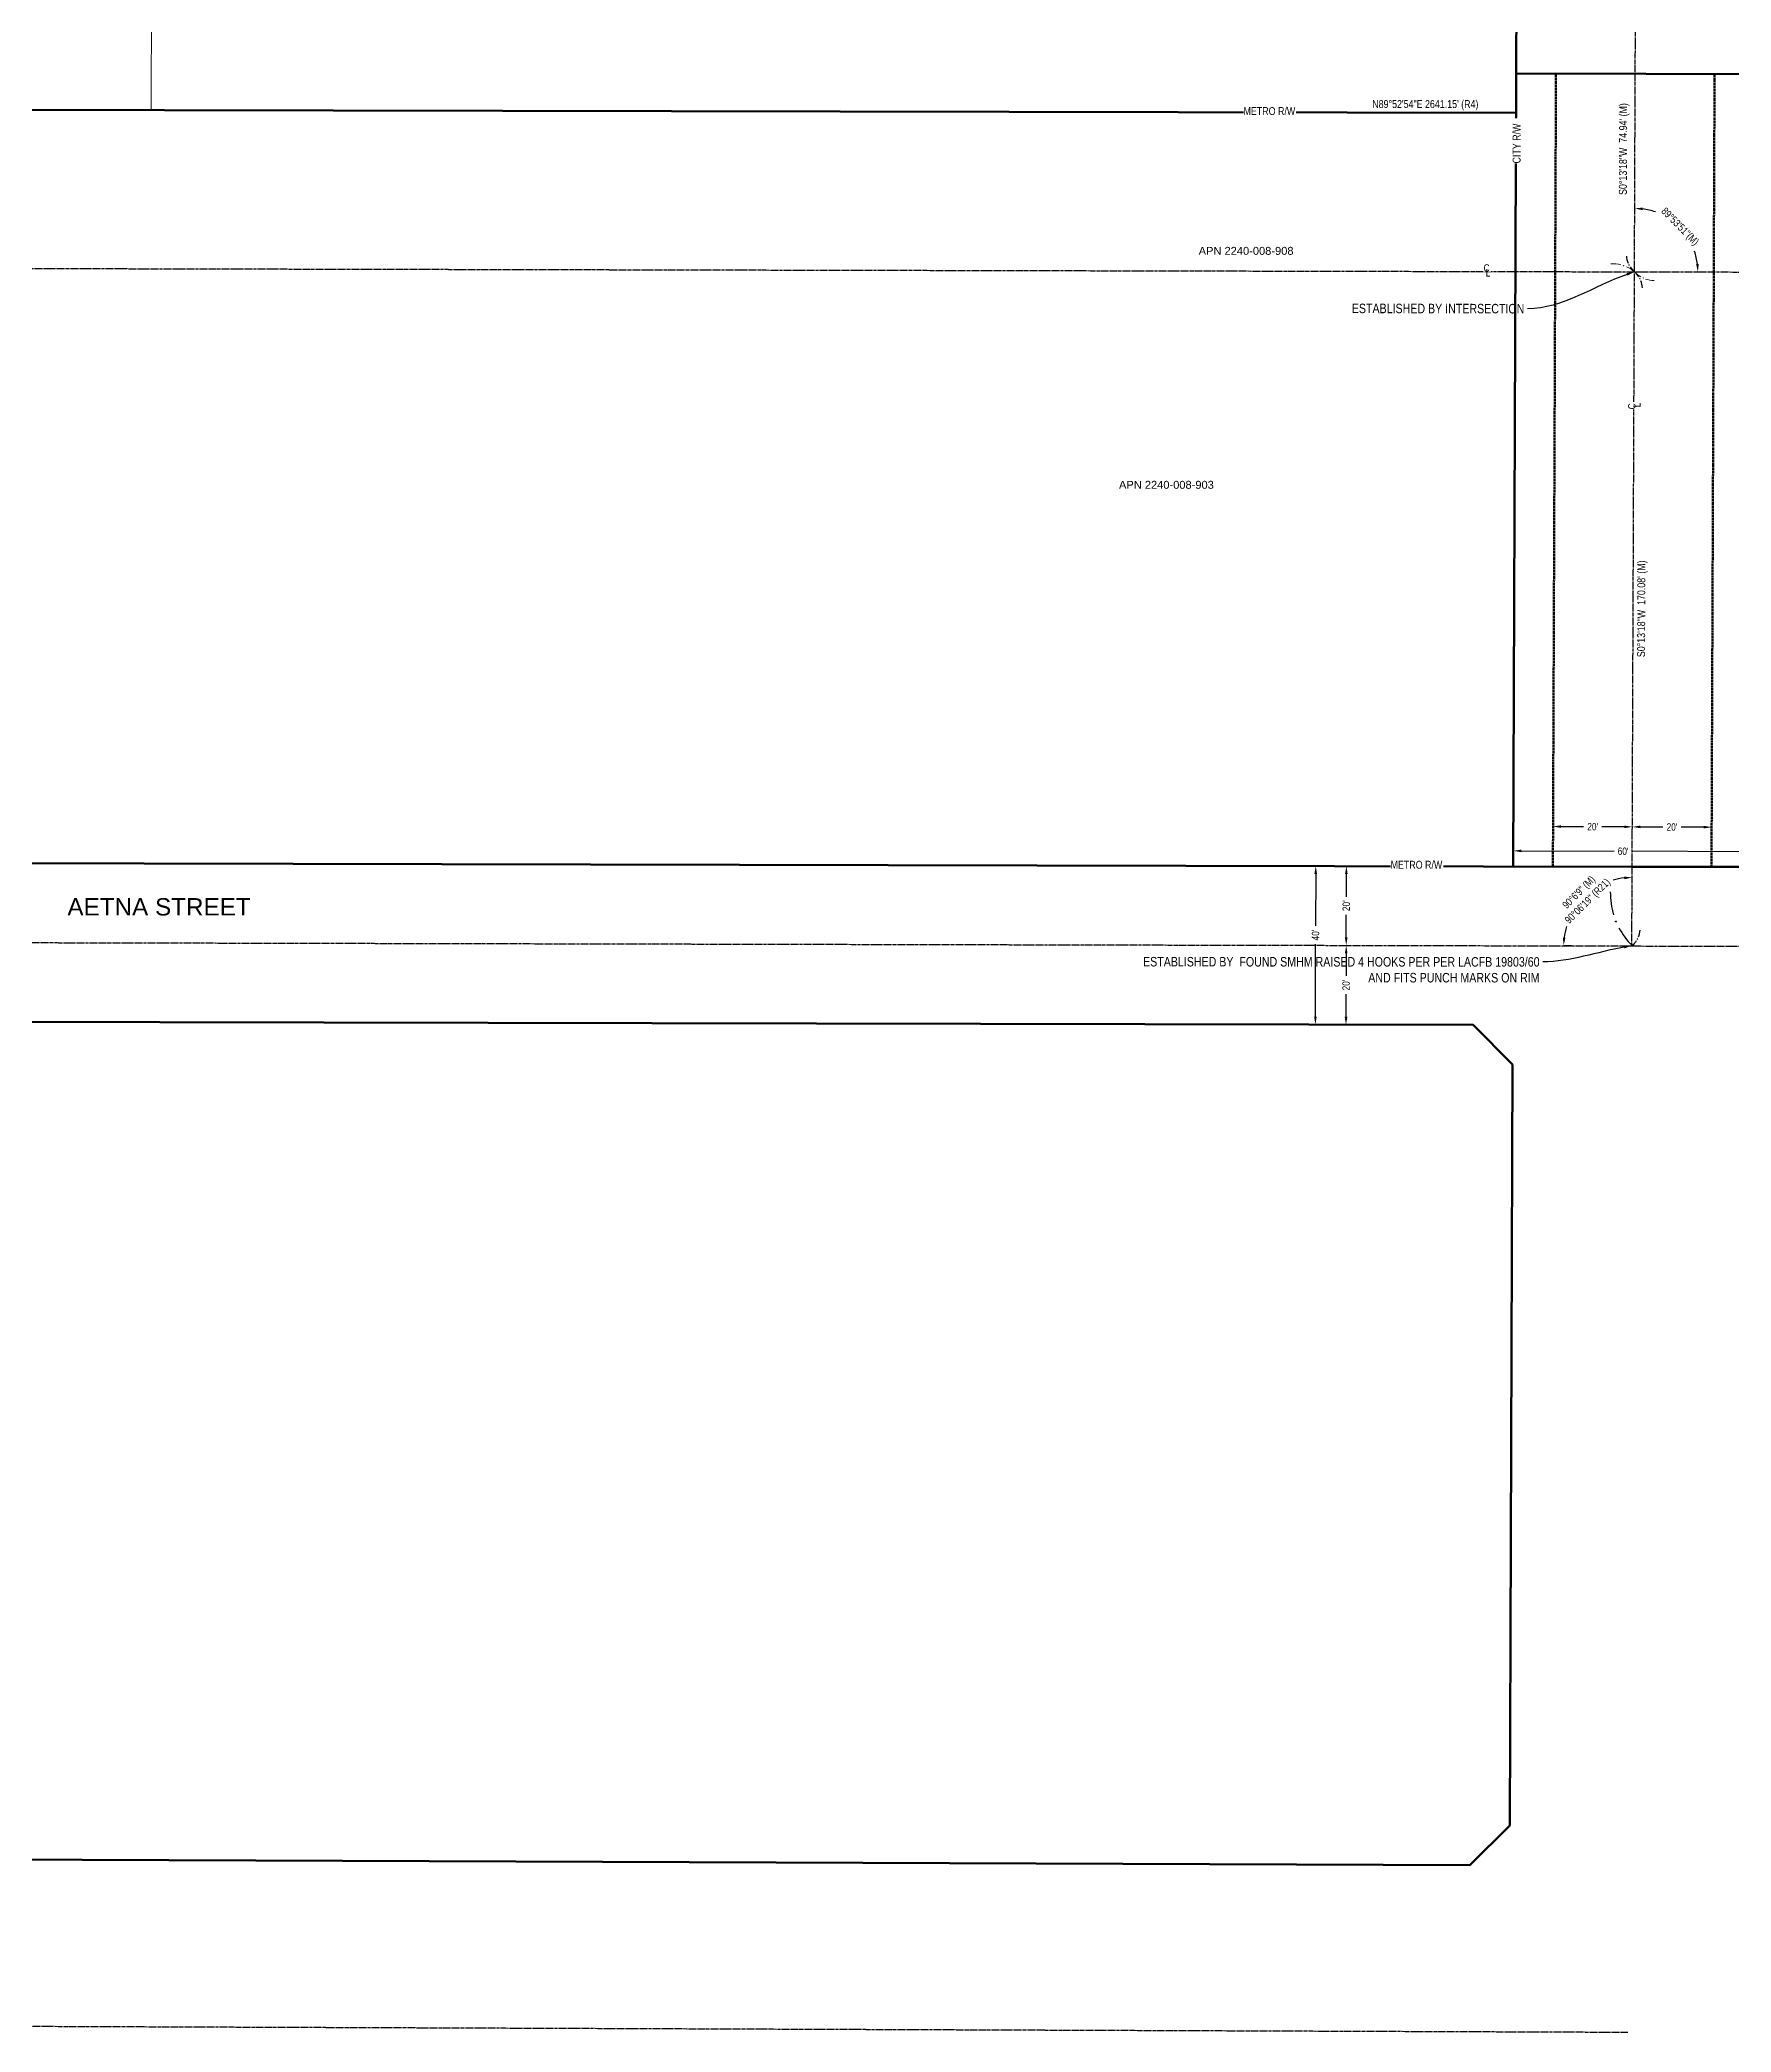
# Model space of a CAD drawing. Header units: feet. Extents: x 6396409 to 6445695, y 1882632 to 1891679.
# Drawn here: x 6426873 to 6427299, y 1887966 to 1888469 of the extents above; entities that cross this region are included whole.
import ezdxf
from ezdxf import colors
from ezdxf.entities.mleader import LeaderData, LeaderLine
from ezdxf.math import Vec2, Vec3

# ---------------------------------------------------------------- set-up
doc = ezdxf.new("R2010")
doc.units = ezdxf.units.FT
doc.header["$MEASUREMENT"] = 0
doc.linetypes.add('CENTER2', pattern=[1.125, 0.75, -0.125, 0.125, -0.125])
doc.linetypes.add('DASHED2', pattern=[0.375, 0.25, -0.125])
for name, color, linetype, lineweight in [('R-ANNO-LABL', 2, 'Continuous', 30), ('R-PROP-PRCL', 4, 'Continuous', 18), ('R-Row-Authority', 30, 'Continuous', 140), ('R-Row-Ease', 5, 'DASHED2', 50), ('R-Row-Ldr', 3, 'Continuous', 5), ('R-Row-Misc-Txto', 171, 'Continuous', 5), ('R-Row-Scl', 1, 'CENTER2', 25), ('R-Row-Sname', 8, 'Continuous', 0), ('R-Row-Srow', 6, 'Continuous', 50), ('VF-TOPO-TEXT-', 1, 'Continuous', 25)]:
    doc.layers.add(name, color=color, linetype=linetype, lineweight=lineweight)
doc.styles.add('CG-Symbol', font='arial.ttf', dxfattribs={"width": 0.8, "height": 0.09375})
doc.styles.add('G1_1 8_0', font='arial.ttf')
doc.styles.add('G4_7 32', font='arial.ttf', dxfattribs={"height": 0.219})
doc.styles.add('NCS1', font='arial.ttf', dxfattribs={"width": 0.8, "height": 0.09375})
doc.styles.add('NCS1-Anno', font='arial.ttf', dxfattribs={"width": 0.8, "height": 0.09375})
doc.dimstyles.new('Annotative (NCS1)', dxfattribs={"dimscale": 100, "dimtxt": 0.09375, "dimasz": 0.1, "dimexe": 0.1, "dimexo": 0.04, "dimgap": 0.05, "dimtad": 0, "dimdec": 0, "dimzin": 0, "dimdsep": 46, "dimtxsty": 'NCS1-Anno', "dimcen": 0.05, "dimaunit": 1, "dimadec": 3, "dimazin": 0, "dimtfac": 1, "dimtdec": 0, "dimtofl": 0, "dimtmove": 0, "dimatfit": 3, "dimfxl": 0.1, "dimtolj": 1, "dimtzin": 0, "dimarcsym": 0})

# ---------------------------------------------------------------- blocks, each defined once
blk = doc.blocks.new('_CrowsFoot-Start')
blk.add_circle((3.28, 2.59), 0.0638)
for centre, radius, start, end in [((8.35, -7.76), 11.54, 94.2373, 111.1072), ((8.43, -7.26), 11.12, 122.8036, 139.2683)]:
    blk.add_arc(centre, radius, start, end)
blk = doc.blocks.new('Centerline')
at = {"insert": (-0.032, 0.064), "char_height": 0.0938, "attachment_point": 1, "style": 'NCS1-Anno', "bg_fill": 3, "box_fill_scale": 1, "bg_fill_color": 256, "bg_fill_transparency": 0}
blk.add_mtext_dynamic_manual_height_columns('C', width=0.09375, gutter_width=0.469, heights=[0.132], dxfattribs=at)
at = {"insert": (-0.005, 0.002), "char_height": 0.0938, "attachment_point": 1, "style": 'NCS1-Anno'}
blk.add_mtext_dynamic_manual_height_columns('L', width=0.09375, gutter_width=0.469, heights=[0], dxfattribs=at)
blk = doc.blocks.new('*D211')
at = {"layer": 'Defpoints', "color": 0, "transparency": 16777216}
for p in [(6425954.99, 1888533.21), (6425986.36, 1887990.46), (6424632.22, 1887976.17), (6425952.84, 1887971.16), (6427273.27, 1887966.38)]:
    blk.add_point(p, dxfattribs=at)
at = {"layer": 'R-ANNO-LABL', "color": 0, "lineweight": -2, "transparency": 16777216}
for start, end in [(57.2221, 86.8133), (2.7552, 32.3463)]:
    blk.add_arc((6425952.84, 1887971.28), 38.62, start, end, dxfattribs=at)
at = {"layer": 'R-ANNO-LABL', "color": 0, "transparency": 16777216}
for points in [[(6425954.98, 1888009.5), (6425955, 1888010.17), (6425952.99, 1888009.89)], [(6425991.75, 1887973.14), (6425991.08, 1887973.12), (6425991.46, 1887971.13)]]:
    blk.add_solid(points, dxfattribs=at)
at = {"layer": 'R-ANNO-LABL', "color": 0, "transparency": 16777216, "insert": (6425980.25, 1887998.48), "char_height": 1.875, "width": 22.1496, "attachment_point": 5, "rotation": 314.7842, "style": 'NCS1-Anno'}
blk.add_mtext('\\A1;89°59\'35" (M) \\P89%%D58\'58" (R17)', dxfattribs=at)
blk = doc.blocks.new('*D212')
at = {"layer": 'Defpoints', "color": 0, "transparency": 16777216}
for p in [(6425954.99, 1888533.21), (6424633.32, 1888245.96), (6428594.95, 1888237.72), (6425921.82, 1888224.82), (6425952.84, 1887971.28)]:
    blk.add_point(p, dxfattribs=at)
at = {"layer": 'R-ANNO-LABL', "color": 0, "lineweight": -2, "transparency": 16777216}
for start, end in [(182.9814, 211.8258), (237.8359, 266.6802)]:
    blk.add_arc((6425953.88, 1888243.22), 36.96, start, end, dxfattribs=at)
at = {"layer": 'R-ANNO-LABL', "color": 0, "transparency": 16777216}
for points in [[(6425916.64, 1888241.29), (6425917.3, 1888241.3), (6425916.92, 1888243.29)], [(6425951.75, 1888206.65), (6425951.73, 1888205.98), (6425953.74, 1888206.26)]]:
    blk.add_solid(points, dxfattribs=at)
at = {"layer": 'R-ANNO-LABL', "color": 0, "transparency": 16777216, "insert": (6425927.67, 1888217.16), "char_height": 1.875, "width": 27.8597, "attachment_point": 5, "rotation": 314.8308, "style": 'NCS1-Anno'}
blk.add_mtext('\\A1;89°54\'0" (M) \\P89%%D53\'50" (R16)', dxfattribs=at)
blk = doc.blocks.new('*D213')
at = {"layer": 'Defpoints', "color": 0, "transparency": 16777216}
for p in [(6423314.93, 1888806.85), (6427276.4, 1888791.6), (6425982.17, 1888781.44), (6425955.88, 1888766.39), (6425952.84, 1887971.16)]:
    blk.add_point(p, dxfattribs=at)
at = {"layer": 'R-ANNO-LABL', "color": 0, "lineweight": -2, "transparency": 16777216}
for start, end in [(330.7183, 355.9952), (273.565, 298.842)]:
    blk.add_arc((6425956, 1888796.68), 30.29, start, end, dxfattribs=at)
at = {"layer": 'R-ANNO-LABL', "color": 0, "transparency": 16777216}
for points in [[(6425985.88, 1888794.58), (6425986.54, 1888794.55), (6425986.28, 1888796.56)], [(6425957.89, 1888766.12), (6425957.87, 1888766.79), (6425955.88, 1888766.39)]]:
    blk.add_solid(points, dxfattribs=at)
at = {"layer": 'R-ANNO-LABL', "color": 0, "transparency": 16777216, "insert": (6425977.33, 1888775.18), "char_height": 1.875, "width": 19.1656, "attachment_point": 5, "rotation": 44.7801, "style": 'NCS1-Anno'}
blk.add_mtext('\\A1;89°59\'55" (M)\\P90%%D00\'10" (R14)', dxfattribs=at)
blk = doc.blocks.new('*D214')
at = {"layer": 'Defpoints', "color": 0, "transparency": 16777216}
for p in [(6427276.4, 1888791.6), (6427282.97, 1888424.29), (6425954.58, 1888413.21), (6428595.59, 1888407.72), (6427274.27, 1888240.39)]:
    blk.add_point(p, dxfattribs=at)
at = {"layer": 'R-ANNO-LABL', "color": 0, "lineweight": -2, "transparency": 16777216}
for start, end in [(70.6909, 82.6101), (7.0492, 18.9685)]:
    blk.add_arc((6427274.93, 1888410.46), 16, start, end, dxfattribs=at)
at = {"layer": 'R-ANNO-LABL', "color": 0, "transparency": 16777216}
for points in [[(6427276.96, 1888426), (6427277.01, 1888426.66), (6427274.99, 1888426.46)], [(6427291.14, 1888412.45), (6427290.47, 1888412.41), (6427290.92, 1888410.43)]]:
    blk.add_solid(points, dxfattribs=at)
at = {"layer": 'R-ANNO-LABL', "color": 0, "transparency": 16777216, "insert": (6427286.27, 1888421.74), "char_height": 1.875, "width": 12.9679, "attachment_point": 5, "rotation": 314.8297, "style": 'NCS1-Anno'}
blk.add_mtext('\\A1;89°53\'51"(M)', dxfattribs=at)
blk = doc.blocks.new('*D215')
at = {"layer": 'Defpoints', "color": 0, "transparency": 16777216}
for p in [(6427276.4, 1888791.6), (6427265.72, 1888255.39), (6424633.32, 1888245.96), (6427256.27, 1888240.51), (6427274.27, 1888240.39)]:
    blk.add_point(p, dxfattribs=at)
at = {"layer": 'R-ANNO-LABL', "color": 0, "lineweight": -2, "transparency": 16777216}
blk.add_line((6427257.07, 1888240.51), (6427259.07, 1888240.5), dxfattribs=at)
for start, end in [(96.446, 105.9058), (163.7534, 173.2132)]:
    blk.add_arc((6427274.27, 1888240.47), 17.2, start, end, dxfattribs=at)
at = {"layer": 'R-ANNO-LABL', "color": 0, "transparency": 16777216}
for points in [[(6427272.32, 1888257.89), (6427272.36, 1888257.22), (6427274.34, 1888257.67)], [(6427257.53, 1888242.48), (6427256.86, 1888242.52), (6427257.07, 1888240.51)]]:
    blk.add_solid(points, dxfattribs=at)
at = {"layer": 'R-ANNO-LABL', "color": 0, "transparency": 16777216, "insert": (6427262.15, 1888252.67), "char_height": 1.875, "width": 14.6003, "attachment_point": 5, "rotation": 44.8296, "style": 'NCS1-Anno'}
blk.add_mtext('\\A1;90°6\'9" (M)\\P90%%D06\'19" (R21)', dxfattribs=at)
blk = doc.blocks.new('_CrowsFoot-End')
at = {"extrusion": (0, 0, -1)}
blk.add_circle((3.28, 2.59), 0.0638, dxfattribs=at)
for centre, radius, start, end in [((8.35, -7.76), 11.54, 94.2373, 111.10725), ((8.43, -7.26), 11.12, 122.80358, 139.26835)]:
    blk.add_arc(centre, radius, start, end, dxfattribs=at)
blk = doc.blocks.new('*D232')
at = {"layer": 'Defpoints', "color": 0, "transparency": 16777216}
for p in [(6427276.4, 1888791.6), (6427291.34, 1888513.12), (6427275.22, 1888485.4), (6428595.94, 1888482.71), (6427274.27, 1888240.39)]:
    blk.add_point(p, dxfattribs=at)
at = {"layer": 'R-ANNO-LABL', "color": 0, "lineweight": -2, "transparency": 16777216}
for start, end in [(59.862, 86.205), (3.4567, 29.7997)]:
    blk.add_arc((6427275.22, 1888485.4), 32.07, start, end, dxfattribs=at)
at = {"layer": 'R-ANNO-LABL', "color": 0, "transparency": 16777216}
for points in [[(6427277.33, 1888517.07), (6427277.35, 1888517.74), (6427275.34, 1888517.47)], [(6427307.56, 1888487.34), (6427306.9, 1888487.32), (6427307.29, 1888485.33)]]:
    blk.add_solid(points, dxfattribs=at)
at = {"layer": 'R-ANNO-LABL', "color": 0, "transparency": 16777216, "insert": (6427297.96, 1888508.01), "char_height": 1.875, "attachment_point": 5, "rotation": 314.8309, "style": 'NCS1-Anno'}
blk.add_mtext('\\A1;89°53\'42" (M) \\P89%%D53\'46" (R20)', dxfattribs=at)
blk = doc.blocks.new('*D739')
at = {"layer": 'Defpoints', "color": 0, "transparency": 16777216}
for p in [(6427274.39, 1888270.44), (6427294.39, 1888270.36), (6427294.39, 1888270.36)]:
    blk.add_point(p, dxfattribs=at)
at = {"layer": 'R-Row-Ldr', "color": 0, "lineweight": -2, "transparency": 16777216}
for p, q in [((6427276.39, 1888270.43), (6427282.1, 1888270.41)), ((6427292.39, 1888270.37), (6427286.67, 1888270.39))]:
    blk.add_line(p, q, dxfattribs=at)
at = {"layer": 'R-Row-Ldr', "color": 0, "transparency": 16777216}
for points in [[(6427276.39, 1888270.77), (6427276.38, 1888270.1), (6427274.39, 1888270.44)], [(6427292.39, 1888270.7), (6427292.38, 1888270.04), (6427294.39, 1888270.36)]]:
    blk.add_solid(points, dxfattribs=at)
at = {"layer": 'R-Row-Ldr', "color": 0, "transparency": 16777216, "insert": (6427284.39, 1888270.4), "char_height": 1.875, "attachment_point": 5, "rotation": 359.7784, "style": 'NCS1-Anno'}
blk.add_mtext("\\A1;20'", dxfattribs=at)
blk = doc.blocks.new('*D740')
at = {"layer": 'Defpoints', "color": 0, "transparency": 16777216}
for p in [(6427254.39, 1888270.52), (6427254.39, 1888270.52), (6427274.39, 1888270.44)]:
    blk.add_point(p, dxfattribs=at)
at = {"layer": 'R-Row-Ldr', "color": 0, "lineweight": -2, "transparency": 16777216}
for p, q in [((6427256.39, 1888270.51), (6427262.1, 1888270.49)), ((6427272.39, 1888270.45), (6427266.67, 1888270.47))]:
    blk.add_line(p, q, dxfattribs=at)
at = {"layer": 'R-Row-Ldr', "color": 0, "transparency": 16777216}
for points in [[(6427256.39, 1888270.84), (6427256.38, 1888270.18), (6427254.39, 1888270.52)], [(6427272.39, 1888270.78), (6427272.38, 1888270.11), (6427274.39, 1888270.44)]]:
    blk.add_solid(points, dxfattribs=at)
at = {"layer": 'R-Row-Ldr', "color": 0, "transparency": 16777216, "insert": (6427264.39, 1888270.48), "char_height": 1.875, "attachment_point": 5, "rotation": 359.7777, "style": 'NCS1-Anno'}
blk.add_mtext("\\A1;20'", dxfattribs=at)
blk = doc.blocks.new('*D741')
at = {"layer": 'Defpoints', "color": 0}
for p in [(6427244.36, 1888264.38), (6427304.36, 1888264.15), (6427304.36, 1888264.15)]:
    blk.add_point(p, dxfattribs=at)
at = {"layer": 'R-Row-Ldr', "color": 0, "lineweight": -2}
for p, q in [((6427246.36, 1888264.38), (6427269.78, 1888264.29)), ((6427302.36, 1888264.16), (6427274.34, 1888264.27))]:
    blk.add_line(p, q, dxfattribs=at)
at = {"layer": 'R-Row-Ldr', "color": 0}
for points in [[(6427246.36, 1888264.71), (6427246.36, 1888264.04), (6427244.36, 1888264.38)], [(6427302.36, 1888264.49), (6427302.36, 1888263.83), (6427304.36, 1888264.15)]]:
    blk.add_solid(points, dxfattribs=at)
at = {"layer": 'R-Row-Ldr', "color": 0, "insert": (6427272.06, 1888264.28), "char_height": 1.875, "attachment_point": 5, "rotation": 359.7784, "style": 'NCS1-Anno'}
blk.add_mtext("\\A1;60'", dxfattribs=at)
blk = doc.blocks.new('*D747')
at = {"layer": 'Defpoints', "color": 0, "transparency": 16777216}
for p in [(6427202.22, 1888240.54), (6427202.22, 1888240.54), (6427202.17, 1888220.54)]:
    blk.add_point(p, dxfattribs=at)
at = {"layer": 'R-Row-Ldr', "color": 0, "lineweight": -2, "transparency": 16777216}
for p, q in [((6427202.21, 1888238.54), (6427202.2, 1888232.83)), ((6427202.18, 1888222.54), (6427202.19, 1888228.26))]:
    blk.add_line(p, q, dxfattribs=at)
at = {"layer": 'R-Row-Ldr', "color": 0, "transparency": 16777216}
for points in [[(6427201.88, 1888238.54), (6427202.54, 1888238.54), (6427202.22, 1888240.54)], [(6427201.84, 1888222.54), (6427202.51, 1888222.54), (6427202.17, 1888220.54)]]:
    blk.add_solid(points, dxfattribs=at)
at = {"layer": 'R-Row-Ldr', "color": 0, "transparency": 16777216, "insert": (6427202.19, 1888230.54), "char_height": 1.875, "attachment_point": 5, "rotation": 89.8794, "style": 'NCS1-Anno'}
blk.add_mtext("\\A1;20'", dxfattribs=at)
blk = doc.blocks.new('*D748')
at = {"layer": 'Defpoints', "color": 0, "transparency": 16777216}
for p in [(6427194.53, 1888260.56), (6427194.53, 1888260.56), (6427194.45, 1888220.56)]:
    blk.add_point(p, dxfattribs=at)
at = {"layer": 'R-Row-Ldr', "color": 0, "lineweight": -2, "transparency": 16777216}
for p, q in [((6427194.53, 1888258.56), (6427194.5, 1888245.47)), ((6427194.45, 1888222.56), (6427194.49, 1888240.86))]:
    blk.add_line(p, q, dxfattribs=at)
at = {"layer": 'R-Row-Ldr', "color": 0, "transparency": 16777216}
for points in [[(6427194.19, 1888258.56), (6427194.86, 1888258.56), (6427194.53, 1888260.56)], [(6427194.12, 1888222.56), (6427194.78, 1888222.56), (6427194.45, 1888220.56)]]:
    blk.add_solid(points, dxfattribs=at)
at = {"layer": 'R-Row-Ldr', "color": 0, "transparency": 16777216, "insert": (6427194.49, 1888243.16), "char_height": 1.875, "attachment_point": 5, "rotation": 89.8794, "style": 'NCS1-Anno'}
blk.add_mtext("\\A1;40'", dxfattribs=at)
blk = doc.blocks.new('*D769')
at = {"layer": 'Defpoints', "color": 0, "transparency": 16777216}
for p in [(6427202.26, 1888260.54), (6427202.26, 1888260.54), (6427202.22, 1888240.54)]:
    blk.add_point(p, dxfattribs=at)
at = {"layer": 'R-Row-Ldr', "color": 0, "lineweight": -2, "transparency": 16777216}
for p, q in [((6427202.25, 1888258.54), (6427202.24, 1888252.83)), ((6427202.22, 1888242.54), (6427202.23, 1888248.26))]:
    blk.add_line(p, q, dxfattribs=at)
at = {"layer": 'R-Row-Ldr', "color": 0, "transparency": 16777216}
for points in [[(6427201.92, 1888258.54), (6427202.59, 1888258.54), (6427202.26, 1888260.54)], [(6427201.89, 1888242.54), (6427202.55, 1888242.54), (6427202.22, 1888240.54)]]:
    blk.add_solid(points, dxfattribs=at)
at = {"layer": 'R-Row-Ldr', "color": 0, "transparency": 16777216, "insert": (6427202.24, 1888250.54), "char_height": 1.875, "attachment_point": 5, "rotation": 89.8794, "style": 'NCS1-Anno'}
blk.add_mtext("\\A1;20'", dxfattribs=at)

msp = doc.modelspace()

# ---------------------------------------------------------------- linework, layer by layer
at = {"layer": 'R-PROP-PRCL'}
msp.add_line((6426900.96, 1888510.65), (6426900.84, 1888451.27), dxfattribs=at)
at = {"layer": 'R-Row-Authority'}
for p, q in [((6427245.08, 1888450.53), (6427245.12, 1888460.47)), ((6428595.85, 1888457.66), (6427245.12, 1888460.47)), ((6426650.84, 1888451.76), (6427245.08, 1888450.53)), ((6425953.96, 1888263.17), (6427274.35, 1888260.39)), ((6427274.35, 1888260.39), (6428051.12, 1888258.84))]:
    msp.add_line(p, q, dxfattribs=at)
at = {"layer": 'R-Row-Ease'}
for p, q in [((6427254.35, 1888260.43), (6427255.12, 1888460.45)), ((6427294.35, 1888260.35), (6427295.12, 1888460.36))]:
    msp.add_line(p, q, dxfattribs=at)
at = {"layer": 'R-Row-Scl'}
for p, q in [((6427274.27, 1888240.39), (6427276.4, 1888791.6)), ((6425953.92, 1888243.17), (6427274.31, 1888240.39)), ((6427274.31, 1888240.39), (6428595.01, 1888237.76)), ((6424632.22, 1887976.17), (6427273.27, 1887966.38))]:
    msp.add_line(p, q, dxfattribs=at)
msp.add_lwpolyline([(6425954.58, 1888413.21), (6428595.65, 1888407.72)], dxfattribs=at)
at = {"layer": 'R-Row-Srow'}
for p, q in [((6427245.12, 1888460.46), (6427245.31, 1888510.42)), ((6427244.35, 1888260.47), (6427245.12, 1888460.48)), ((6425953.88, 1888223.17), (6427234.23, 1888220.47)), ((6427244.19, 1888210.45), (6427234.23, 1888220.47)), ((6427243.46, 1888018.49), (6427244.19, 1888210.45)), ((6427233.43, 1888008.53), (6427243.46, 1888018.49)), ((6426583.05, 1888010.94), (6427233.43, 1888008.53))]:
    msp.add_line(p, q, dxfattribs=at)

# ---------------------------------------------------------------- block references
at = {"layer": 'R-ANNO-LABL', "color": 2, "linetype": 'Continuous', "lineweight": 30, "extrusion": (-1.22456e-16, -1.46398e-18, -1), "xscale": -0.5332381437745042, "yscale": 0.5332381437745043, "zscale": 0.5332381437745042, "rotation": 269.3150528505944}
msp.add_blockref('_CrowsFoot-Start', (-6427274.93, 1888410.46), dxfattribs=at)
at = {"layer": 'R-ANNO-LABL', "color": 2, "linetype": 'Continuous', "lineweight": 30, "rotation": 269.782502369593}
for name, p, xscale, yscale, zscale in [('_CrowsFoot-Start', (6427274.93, 1888410.46), 0.5332381437745043, 0.5332381437745043, 0.5332381437745043), ('_CrowsFoot-End', (6427274.27, 1888240.39), 0.5332381437745035, 0.5332381437745035, 0.5332381437745035)]:
    msp.add_blockref(name, p, dxfattribs=dict(at, xscale=xscale, yscale=yscale, zscale=zscale))
at = {"layer": 'R-ANNO-LABL', "xscale": 1.748856181813125, "yscale": 1.748856181813125, "zscale": 1.748856181813125, "rotation": 85.36806921802275}
msp.add_blockref('_CrowsFoot-Start', (6427274.31, 1888240.47), dxfattribs=at)
at = {"layer": 'R-Row-Misc-Txto'}
for xscale, yscale, zscale, rotation in [(-0.7479072599149194, 0.7479072599149194, 0.7479072599149194, 8.042381263911809), (-0.6453990824866583, 0.6453990824866581, 0.6453990824866581, 182.523749384889)]:
    msp.add_blockref('_CrowsFoot-Start', (6427274.93, 1888410.46), dxfattribs=dict(at, xscale=xscale, yscale=yscale, zscale=zscale, rotation=rotation))

# ---------------------------------------------------------------- texts
at = {"layer": 'R-ANNO-LABL', "linetype": 'Continuous', "lineweight": -3, "insert": (6427222.18, 1888453.78), "char_height": 2, "attachment_point": 2, "style": 'NCS1'}
msp.add_mtext('N89°52\'54"E 2641.15\' (R4)', dxfattribs=at)
at = {"layer": 'R-ANNO-LABL', "color": 2, "linetype": 'Continuous', "lineweight": 30, "char_height": 2, "style": 'NCS1'}
for s, insert, width, attachment_point, rotation in [('{\\C256;S0°13\'18"W}  74.94\' (M) ', (6427273.64, 1888441.43), 37.9522, 8, 89.7921), ('{\\C256;S0°13\'18"W}  170.08\' (M)', (6427275.63, 1888325.46), 38.923, 2, 89.7825)]:
    msp.add_mtext(s, dxfattribs=dict(at, insert=insert, width=width, attachment_point=attachment_point, rotation=rotation))
at = {"layer": 'R-Row-Misc-Txto', "style": 'G1_1 8_0'}
for s, p in [('APN 2240-008-908', (6427165.01, 1888414.75)), ('APN 2240-008-903', (6427144.91, 1888355.73))]:
    msp.add_text(s, height=2, dxfattribs=at).set_placement(p)
at = {"layer": 'R-Row-Sname', "insert": (6426879.68, 1888252.46), "char_height": 4.38, "width": 74.9877, "attachment_point": 1, "style": 'G4_7 32'}
msp.add_mtext('AETNA STREET', dxfattribs=at)

# ---------------------------------------------------------------- dimensions: what is measured, and where the dimension line sits
at = {"layer": 'R-ANNO-LABL'}
for base, line1, line2, text, override, picture, middle in [((6425982.1689, 1888781.437), ((6425955.882, 1888766.3943), (6425952.84, 1887971.16)), ((6423314.9287, 1888806.85), (6427276.401, 1888791.5974)), '<> (M)\\P90%%D00\'10" (R14)', {"dimscale": 0}, '*D213', (6425977.3318, 1888775.1829)), ((6427265.72, 1888255.39), ((6424633.32, 1888245.96), (6427256.27, 1888240.51)), ((6427274.27, 1888240.39), (6427276.4, 1888791.6)), '<> (M)\\P90%%D06\'19" (R21)', {"dimscale": 0, "dimpost": ''}, '*D215', (6427262.15, 1888252.67)), ((6427282.9705, 1888424.2917), ((6428595.5938, 1888407.7212), (6425954.584, 1888413.2075)), ((6427274.2693, 1888240.3902), (6427276.401, 1888791.5974)), '<>(M)', {"dimscale": 0, "dimpost": ''}, '*D214', (6427286.2718, 1888421.7422)), ((6425986.36, 1887990.46), ((6424632.22, 1887976.17), (6427273.27, 1887966.38)), ((6425954.99, 1888533.21), (6425952.84, 1887971.16)), '<> (M) \\P89%%D58\'58" (R17)', {"dimscale": 0, "dimpost": ''}, '*D211', (6425980.25, 1887998.48)), ((6425921.82, 1888224.82), ((6424633.32, 1888245.96), (6428594.95, 1888237.72)), ((6425954.99, 1888533.21), (6425952.84, 1887971.28)), '<> (M) \\P89%%D53\'50" (R16)', {"dimscale": 0}, '*D212', (6425927.67, 1888217.16))]:
    dim = msp.add_angular_dim_2l(base=base, line1=line1, line2=line2, text=text, dimstyle='Annotative (NCS1)', override=override, dxfattribs=at)
    dim.commit()
    dim.dimension.update_dxf_attribs({"geometry": picture, "text_midpoint": middle})
at = {"layer": 'R-Row-Ldr'}
for p1, p2, picture, middle in [((6427274.39, 1888270.44), (6427254.39, 1888270.52), '*D740', (6427264.39, 1888270.48)), ((6427274.39, 1888270.44), (6427294.39, 1888270.36), '*D739', (6427284.39, 1888270.4)), ((6427202.22, 1888240.54), (6427202.26, 1888260.54), '*D769', (6427202.24, 1888250.54)), ((6427202.17, 1888220.54), (6427202.22, 1888240.54), '*D747', (6427202.19, 1888230.54))]:
    dim = msp.add_aligned_dim(p1=p1, p2=p2, distance=0, dimstyle='Annotative (NCS1)', override={"dimdec": 0, "dimpost": "'", "dimse1": 1, "dimse2": 1}, dxfattribs=at)
    dim.commit()
    dim.dimension.update_dxf_attribs({"geometry": picture, "text_midpoint": middle})
for base, p1, p2, angle, override, picture, middle in [((6427304.36, 1888264.15), (6427244.36, 1888264.38), (6427304.36, 1888264.15), 359.7784, {"dimpost": "'", "dimse1": 1, "dimse2": 1}, '*D741', (6427272.06, 1888264.28)), ((6427194.53, 1888260.56), (6427194.45, 1888220.56), (6427194.53, 1888260.56), 89.8794, {"dimdec": 0, "dimpost": "'", "dimse1": 1, "dimse2": 1}, '*D748', (6427194.49, 1888243.16))]:
    dim = msp.add_linear_dim(base=base, p1=p1, p2=p2, angle=angle, dimstyle='Annotative (NCS1)', override=override, dxfattribs=at)
    dim.commit()
    dim.dimension.update_dxf_attribs({"geometry": picture, "text_midpoint": middle, "dimtype": 161})

# ---------------------------------------------------------------- leaders
at = {"layer": 'VF-TOPO-TEXT-'}
ml = msp.add_multileader_mtext('Standard', dxfattribs=at)
ml.set_content('ESTABLISHED BY INTERSECTION', color=256, style='NCS1-Anno')
ml.set_leader_properties()
ml.build(insert=Vec2(0, 0))
ml.multileader.update_dxf_attribs({"leader_type": 2, "dogleg_length": 0.1, "arrow_head_size": 2, "scale": 20})
ctx = ml.context
ctx.base_point, ctx.scale, ctx.char_height, ctx.arrow_head_size, ctx.landing_gap_size, ctx.plane_origin, ctx.plane_x_axis, ctx.plane_y_axis = Vec3(6427223.78, 1888401.18), 20, 2.4, 2, 0.8, Vec3(6427228.03, 1888385.16), Vec3(0.999998, -0.001828), Vec3(0.001828, 0.999998)
ctx.text_align_type = 2
notes = []
notes.append((ctx, [(0, (1, 1, 0), (6427249.95, 1888401.13), (-0.999998, 0.001828), 2, [(0, [(6427274.93, 1888410.46)], 0, [])])]))
ctx.mtext.insert, ctx.mtext.text_direction, ctx.mtext.rotation, ctx.mtext.width, ctx.mtext.alignment, ctx.mtext.flow_direction = Vec3(6427247.15, 1888402.36), Vec3(0.999998, -0.001828), 6.281358, 41.153, 3, 5
ml = msp.add_multileader_mtext('Standard', dxfattribs=at)
ml.set_content('ESTABLISHED BY  FOUND SMHM RAISED 4 HOOKS PER PER LACFB 19803/60\\P AND FITS PUNCH MARKS ON RIM ', color=256, style='NCS1-Anno')
ml.set_leader_properties()
ml.build(insert=Vec2(0, 0))
ml.multileader.update_dxf_attribs({"leader_type": 2, "dogleg_length": 0.1, "arrow_head_size": 2, "scale": 20})
ctx = ml.context
ctx.base_point, ctx.scale, ctx.char_height, ctx.arrow_head_size, ctx.landing_gap_size, ctx.plane_origin, ctx.plane_x_axis, ctx.plane_y_axis = Vec3(6427212.11, 1888236.4, 2086.64), 20, 2.4, 2, 0.8, Vec3(6427228.65, 1888167.14, 2086.64), Vec3(1, -0.000463), Vec3(0.000463, 1)
ctx.text_align_type = 2
notes.append((ctx, [(0, (1, 1, 0), (6427253.79, 1888236.38, 2086.64), (-1, 0.000463), 2, [(0, [(6427274.31, 1888240.47, 2086.64)], 0, [])])]))
ctx.mtext.insert, ctx.mtext.text_direction, ctx.mtext.rotation, ctx.mtext.width, ctx.mtext.alignment, ctx.mtext.flow_direction = Vec3(6427250.99, 1888237.58, 2086.64), Vec3(1, -0.000463), 6.282722, 42.2859, 3, 5
for ctx, leaders in notes:
    for number, flags, end, landing, length, lines in leaders:
        leader = LeaderData()
        leader.index, (leader.has_last_leader_line, leader.has_dogleg_vector, leader.attachment_direction) = number, flags
        leader.last_leader_point, leader.dogleg_vector, leader.dogleg_length = Vec3(end), Vec3(landing), length
        for number, points, colour, breaks in lines:
            line = LeaderLine()
            line.index, line.vertices, line.color, line.breaks = number, Vec3.list(points), colors.encode_raw_color(colour), breaks
            leader.lines.append(line)
        ctx.leaders.append(leader)

# ---------------------------------------------------------------- next in the draw order: block references
at = {"layer": 'R-ANNO-LABL', "xscale": 20, "yscale": 20, "zscale": 20}
msp.add_blockref('Centerline', (6427237.51, 1888411.09), dxfattribs=at)
at = {"layer": 'R-ANNO-LABL', "xscale": 20, "yscale": 20, "zscale": 20, "rotation": 90}
msp.add_blockref('Centerline', (6427274.61, 1888376.41), dxfattribs=at)

# ---------------------------------------------------------------- next in the draw order: texts
at = {"layer": 'R-ANNO-LABL', "char_height": 2, "width": 13.2595, "attachment_point": 1, "style": 'CG-Symbol', "bg_fill": 3, "box_fill_scale": 1, "bg_fill_color": 256, "bg_fill_transparency": 0}
for insert in [(6427176.33, 1888452.01), (6427213.42, 1888261.88)]:
    msp.add_mtext('METRO R/W', dxfattribs=dict(at, insert=insert))
at = {"layer": 'R-ANNO-LABL', "insert": (6427244.19, 1888437.8), "char_height": 2, "width": 11.3897, "attachment_point": 1, "rotation": 90, "style": 'CG-Symbol', "bg_fill": 3, "box_fill_scale": 1, "bg_fill_color": 256, "bg_fill_transparency": 0}
msp.add_mtext('CITY R/W', dxfattribs=at)

# ---------------------------------------------------------------- next in the draw order: dimensions: what is measured, and where the dimension line sits
at = {"layer": 'R-ANNO-LABL'}
dim = msp.add_angular_dim_2l(base=(6427291.34, 1888513.12), line1=((6427274.27, 1888240.39), (6427276.4, 1888791.6)), line2=((6427275.22, 1888485.4), (6428595.94, 1888482.71)), text='<> (M) \\P89%%D53\'46" (R20)', dimstyle='Annotative (NCS1)', override={"dimscale": 0}, dxfattribs=at)
dim.commit()
dim.dimension.update_dxf_attribs({"geometry": '*D232', "text_midpoint": (6427297.96, 1888508.01)})

doc.saveas('drawing.dxf')
